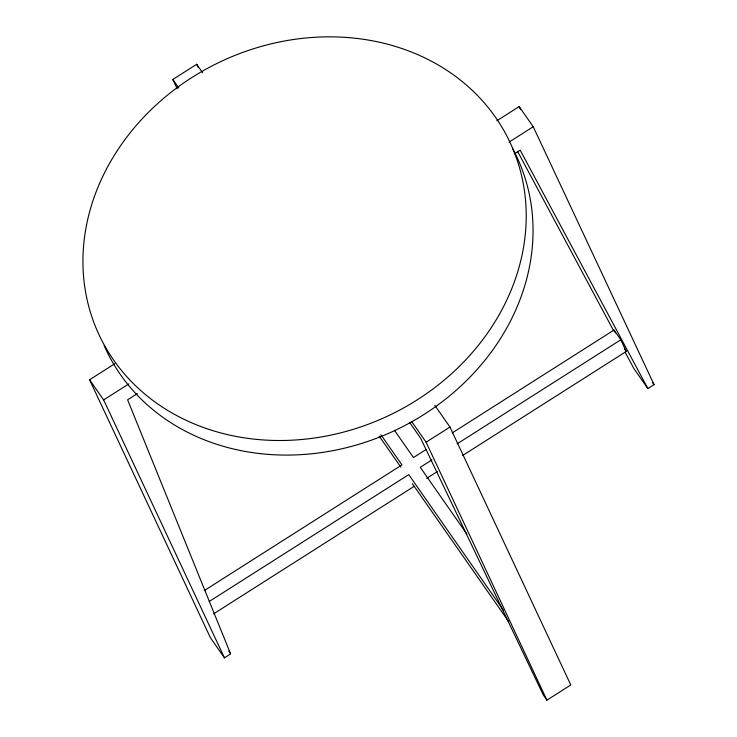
<?xml version="1.0" encoding="UTF-8"?>
<svg xmlns="http://www.w3.org/2000/svg" width="737" height="737" viewBox="0 0 737 737"><rect width="100%" height="100%" fill="white"/><g stroke="black" fill="none" stroke-linecap="round" stroke-linejoin="round"><path stroke-width="1.11" d="M177.221 88.818L172.836 79.458L196.705 64.285L202.62 72.751M137.303 393.65L127.602 399.813L230.626 653.931L224.463 657.846L210.395 637.698L89.573 379.767L114.806 363.719M496.839 120.776L519.161 106.579L533.238 126.736L654.06 384.668L647.887 388.583L633.82 368.436L625.123 352.203M224.463 657.846L103.641 399.924L128.874 383.876M508.972 142.167L533.238 126.736M514.371 153.867L520.193 150.164L647.887 388.583M449.966 427.045L570.788 684.977L546.918 700.15L426.097 442.218L449.966 427.045L434.848 405.396M204.306 590.558L401.941 464.89L380.918 434.784M426.069 449.542L413.466 457.557L394.424 430.27M452.223 432.914L614.004 330.038L620.803 339.775L626.266 351.438L462.541 455.549M209.17 601.53L408.74 474.628L503.316 610.098M431.891 459.897L420.265 467.295L466.899 534.085M457.078 443.886L620.803 339.775M213.666 613.81L414.203 486.291M426.705 478.341L437.354 471.56M652.779 382.835L654.06 384.668M624.414 348.776L626.266 351.438M172.836 79.458L178.75 87.933M411.642 421.518L426.097 442.218M409.459 422.218L420.652 438.257L543.289 694.945L546.918 700.15M379.159 436.101L400.836 467.147M412.342 483.638L508.779 621.761M89.573 379.767L103.641 399.924M228.71 651.176L229.99 653.01M517.54 151.315L613.718 330.895M519.161 106.579L520.626 109.702M614.004 330.038L615.367 332.949M196.705 64.285L198.17 67.399M512.851 148.966A226.895 195.904 -25.1 0 1 396.911 429.514A226.895 195.904 -25.1 0 1 104.129 345.515M249.152 438.533A226.895 195.904 -25.1 0 0 518.129 163.126A226.895 195.904 -25.1 0 0 146.433 114.364A226.895 195.904 -25.1 0 0 249.152 438.533"/></g></svg>
